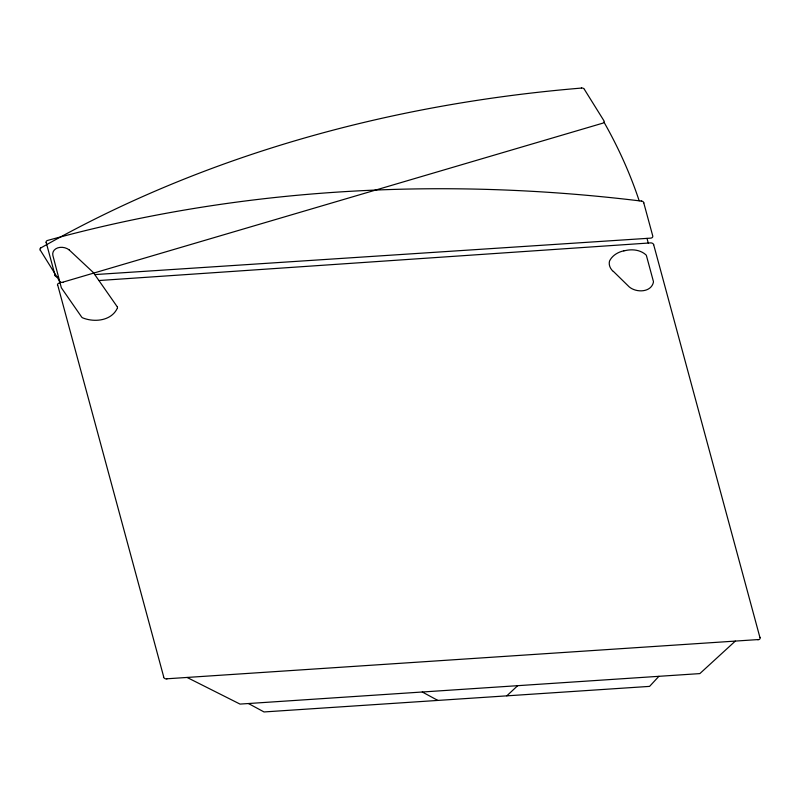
<?xml version="1.0" encoding="UTF-8"?>
<svg xmlns="http://www.w3.org/2000/svg" width="800" height="800" viewBox="0 0 800 800"><rect width="100%" height="100%" fill="white"/><g stroke="black" fill="none" stroke-linecap="round" stroke-linejoin="round"><path stroke-width="1.2" d="M653.45 282.12C651.07 293.26 634.34 292.98 627.88 285.58L613.38 271.39M117.31 308.26C111.42 320.81 94.73 322.57 83.04 318.01A2.64 1.99 13.3 0 1 81.6 316.97L61.35 287.79L52.91 255.62A10.09 7.6 13.3 0 1 57.63 247.91A10.09 7.6 13.3 0 1 69.2 249.9M658.9 676.31L649.58 686.38L264.02 711.95L248.47 703.53M506.8 695.85L517.7 685.67M735.32 641.09L699.85 673.6L240.01 704.09L187.06 677.45M40.97 247.85C205.87 154 393.04 103.68 581.47 88.07M62.96 282.14L602.65 123.21A2.71 2.04 13.3 0 0 604.01 122.16A2.65 2 13.3 0 0 603.83 120.59L584.4 89.4M623.89 250.94C631.2 248.89 639.74 249.49 645.69 254.62A2.64 1.99 13.3 0 1 646.46 255.74L653.41 281.47M99.01 280.53L650.55 242.89A2.67 2.01 13.3 0 1 653.71 244.74M166.83 678.79L757.9 639.59M641.29 201.07C443.33 176.88 240.25 187.36 47.62 240.43A2.76 2.08 13.3 0 0 46.08 242.54M422.28 692L437.84 700.42M69.17 249.92L93.32 272.52L117.1 306.58M94.94 274.58L650.66 238.14A2.68 2.02 13.3 0 0 652.75 235.94L643.77 202.9M40.35 250.24L59.45 280.91M603.98 122.15C618.19 147.17 630.13 173.5 639.18 200.81M646.99 238.38L648.27 243.04M653.68 244.74L759.9 637.4M46.2 242.53L54.99 275.01M57.8 285.4L163.72 676.94M117.33 306.98A2.66 2 13.3 0 1 117.44 307.87M623.83 250.81A25.84 19.47 13.3 0 0 609.53 261.07A14.7 11.08 13.3 0 0 613.25 271.47M166.89 679A2.91 2.19 13.3 0 1 163.46 676.95M57.54 285.41A2.91 2.19 13.3 0 1 59.75 282.99M58.16 277.08A2.91 2.19 13.3 0 1 54.72 275.03M641.29 200.97A2.76 2.08 13.3 0 1 643.89 202.9M760.17 637.38A2.91 2.19 13.3 0 1 757.95 639.81M63.09 282.33A2.91 2.19 13.3 0 1 59.21 280.98M40.24 250.27A2.76 2.08 13.3 0 1 40.89 247.77M581.44 87.97A2.76 2.08 13.3 0 1 584.51 89.37"/></g></svg>
